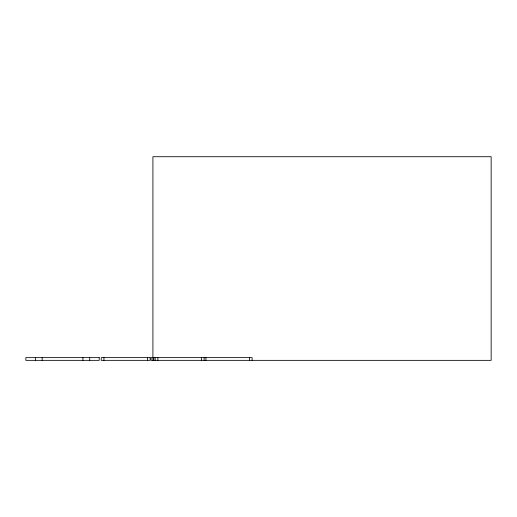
<?xml version="1.0" encoding="UTF-8"?>
<svg xmlns="http://www.w3.org/2000/svg" width="517" height="517" viewBox="0 0 517 517"><rect width="100%" height="100%" fill="white"/><g stroke="black" fill="none" stroke-linecap="round" stroke-linejoin="round"><path stroke-width="0.78" d="M252.122 360.349L252.122 357.635L151.08 357.635L151.08 360.349L491.15 360.349L491.15 156.722L152.916 156.722L152.916 360.349M249.407 357.635L249.407 360.349M205.921 357.635L205.921 360.349M204.099 357.635L204.099 360.349M201.378 357.635L201.378 360.349M157.898 357.635L157.898 360.349M155.178 357.635L155.178 360.349M153.795 357.635L153.795 360.349M147.429 357.635L147.429 360.349M103.943 357.635L103.943 360.349M89.712 357.635L89.712 360.349M82.92 357.635L82.92 360.349M42.155 357.635L42.155 360.349M35.363 357.635L35.363 360.349M99.225 357.635L25.85 357.635L25.85 360.349L99.225 360.349L99.225 357.635M150.143 357.635L101.229 357.635L101.229 360.349L150.143 360.349L150.143 357.635"/></g></svg>
